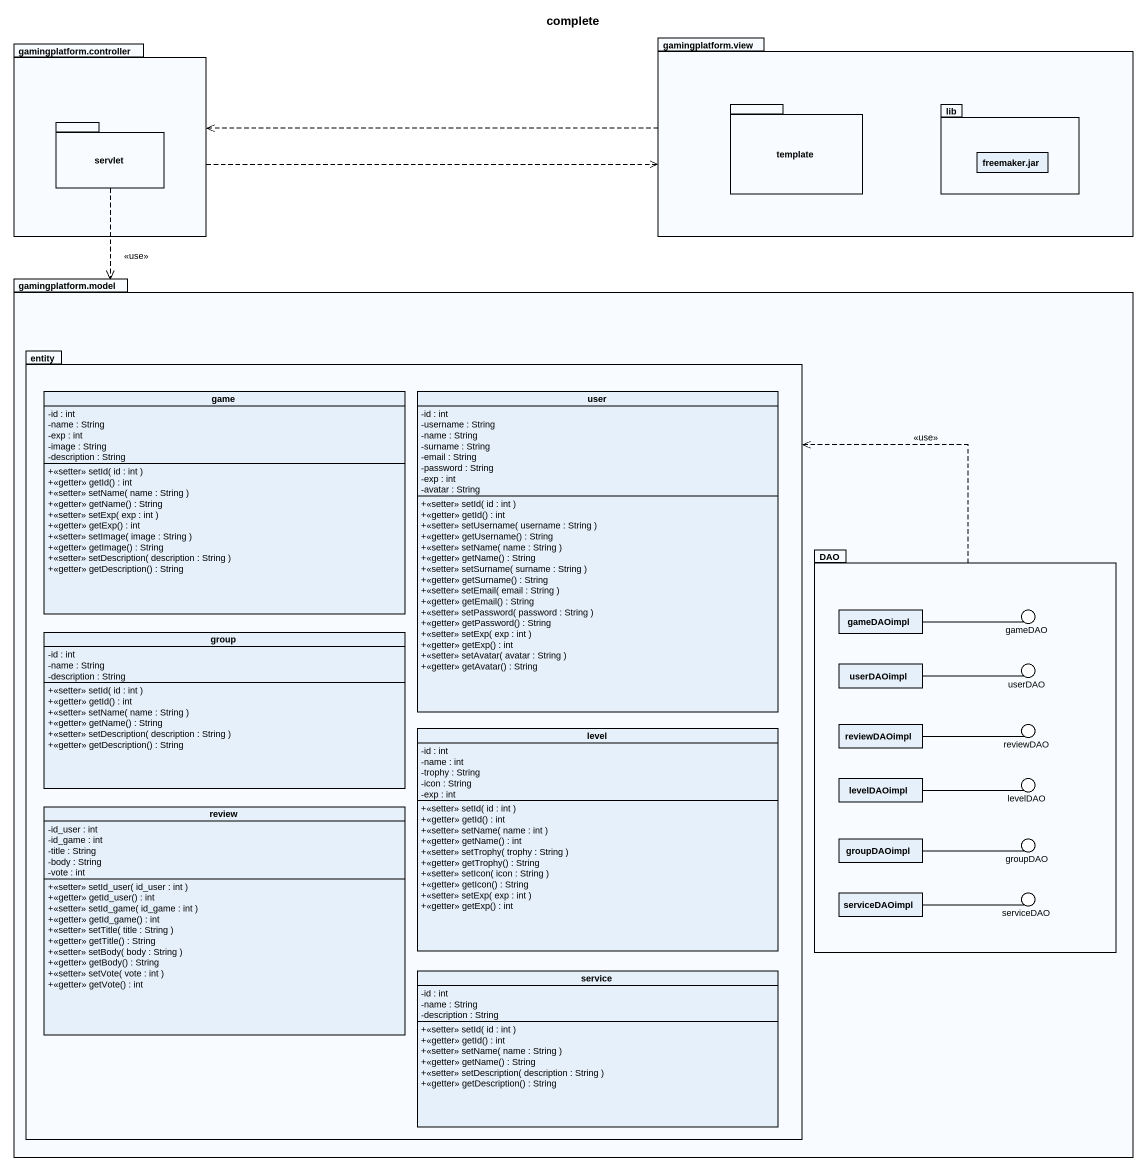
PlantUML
@startuml
title complete
allowmixing
hide circle
hide empty members
skinparam classAttributeIconSize 0
package "gamingplatform.controller" as gamingplatform_controller {
  package servlet {
  }
}
package "gamingplatform.view" as gamingplatform_view {
  package template {
  }
  package lib {
    class "freemaker.jar" as freemaker_jar
  }
}
package "gamingplatform.model" as gamingplatform_model {
  package "entity" as entity_ {
    class game {
      -id : int
      -name : String
      -exp : int
      -image : String
      -description : String
      +<<setter>> setId( id : int )
      +<<getter>> getId() : int
      +<<setter>> setName( name : String )
      +<<getter>> getName() : String
      +<<setter>> setExp( exp : int )
      +<<getter>> getExp() : int
      +<<setter>> setImage( image : String )
      +<<getter>> getImage() : String
      +<<setter>> setDescription( description : String )
      +<<getter>> getDescription() : String
    }
    class user {
      -id : int
      -username : String
      -name : String
      -surname : String
      -email : String
      -password : String
      -exp : int
      -avatar : String
      +<<setter>> setId( id : int )
      +<<getter>> getId() : int
      +<<setter>> setUsername( username : String )
      +<<getter>> getUsername() : String
      +<<setter>> setName( name : String )
      +<<getter>> getName() : String
      +<<setter>> setSurname( surname : String )
      +<<getter>> getSurname() : String
      +<<setter>> setEmail( email : String )
      +<<getter>> getEmail() : String
      +<<setter>> setPassword( password : String )
      +<<getter>> getPassword() : String
      +<<setter>> setExp( exp : int )
      +<<getter>> getExp() : int
      +<<setter>> setAvatar( avatar : String )
      +<<getter>> getAvatar() : String
    }
    class "group" as group_ {
      -id : int
      -name : String
      -description : String
      +<<setter>> setId( id : int )
      +<<getter>> getId() : int
      +<<setter>> setName( name : String )
      +<<getter>> getName() : String
      +<<setter>> setDescription( description : String )
      +<<getter>> getDescription() : String
    }
    class level {
      -id : int
      -name : int
      -trophy : String
      -icon : String
      -exp : int
      +<<setter>> setId( id : int )
      +<<getter>> getId() : int
      +<<setter>> setName( name : int )
      +<<getter>> getName() : int
      +<<setter>> setTrophy( trophy : String )
      +<<getter>> getTrophy() : String
      +<<setter>> setIcon( icon : String )
      +<<getter>> getIcon() : String
      +<<setter>> setExp( exp : int )
      +<<getter>> getExp() : int
    }
    class review {
      -id_user : int
      -id_game : int
      -title : String
      -body : String
      -vote : int
      +<<setter>> setId_user( id_user : int )
      +<<getter>> getId_user() : int
      +<<setter>> setId_game( id_game : int )
      +<<getter>> getId_game() : int
      +<<setter>> setTitle( title : String )
      +<<getter>> getTitle() : String
      +<<setter>> setBody( body : String )
      +<<getter>> getBody() : String
      +<<setter>> setVote( vote : int )
      +<<getter>> getVote() : int
    }
    class service {
      -id : int
      -name : String
      -description : String
      +<<setter>> setId( id : int )
      +<<getter>> getId() : int
      +<<setter>> setName( name : String )
      +<<getter>> getName() : String
      +<<setter>> setDescription( description : String )
      +<<getter>> getDescription() : String
    }
  }
  package DAO {
    class gameDAOimpl
    class userDAOimpl
    class reviewDAOimpl
    class levelDAOimpl
    class groupDAOimpl
    class serviceDAOimpl
  }
}
() gameDAO
() userDAO
() reviewDAO
() levelDAO
() groupDAO
() serviceDAO
DAO -up- gameDAO
DAO -up- userDAO
DAO -right- reviewDAO
DAO -right- levelDAO
DAO -- groupDAO
DAO -- serviceDAO
gamingplatform_controller .right.> gamingplatform_view
gamingplatform_view .left.> gamingplatform_controller
servlet ..> gamingplatform_model : <<use>>
DAO .left.> entity_ : <<use>>
gameDAOimpl -right- gameDAO
userDAOimpl -right- userDAO
reviewDAOimpl -right- reviewDAO
levelDAOimpl -right- levelDAO
groupDAOimpl -right- groupDAO
serviceDAOimpl -right- serviceDAO
@enduml
